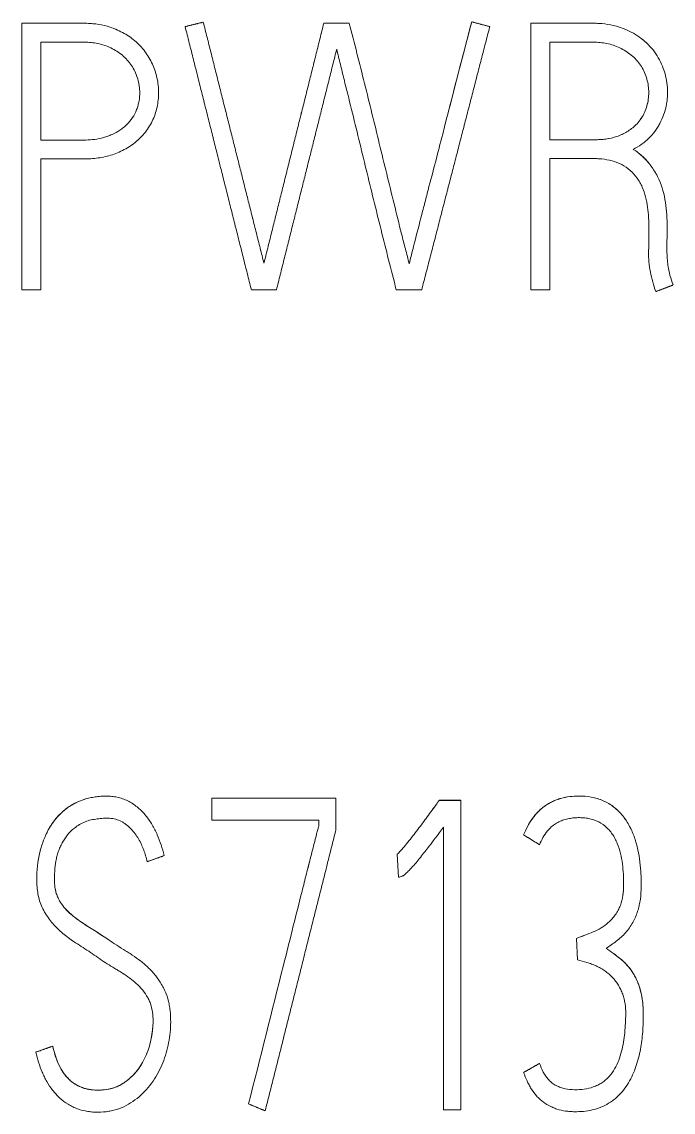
# Model space of a CAD drawing. Header units: millimetres. Extents: x 0 to 420, y 0 to 297.
# Drawn here: x 200.55 to 203.483, y 184.256 to 189.166 of the extents above; entities that cross this region are included whole.
import ezdxf

# ---------------------------------------------------------------- set-up
doc = ezdxf.new("R2010")
doc.units = ezdxf.units.MM
doc.layers.add('1', color=7, linetype='Continuous')

msp = doc.modelspace()

# ---------------------------------------------------------------- linework, layer by layer
at = {"layer": '1', "color": 7, "linetype": 'Continuous', "lineweight": 13}
for p, q in [((200.5501, 187.9595), (200.5501, 189.1598)), ((201.2856, 189.1445), (201.2856, 189.1445)), ((201.3673, 189.1646), (201.3673, 189.1646)), ((201.9099, 189.1594), (201.9099, 189.1595)), ((202.0248, 189.1595), (201.9099, 189.1595)), ((201.9099, 189.1594), (202.0248, 189.1594)), ((202.0248, 189.1594), (202.0248, 189.1595)), ((202.5758, 189.1662), (202.5758, 189.1662)), ((202.6572, 189.1445), (202.6572, 189.1445)), ((202.8422, 187.9595), (202.8422, 189.1598)), ((200.9738, 189.1323), (200.9738, 189.1323)), ((203.2656, 189.1329), (203.2656, 189.1329)), ((200.6352, 189.0747), (200.6352, 188.6337)), ((202.9273, 189.0747), (202.9273, 188.6352)), ((201.1661, 188.8467), (201.1661, 188.8467)), ((203.4579, 188.8482), (203.4579, 188.8483)), ((203.315, 188.7016), (203.315, 188.7017)), ((200.6352, 188.5486), (200.6352, 187.9595)), ((202.9273, 188.5502), (202.9273, 187.9595)), ((202.3143, 188.1557), (202.3143, 188.1558)), ((203.4564, 188.2009), (203.4564, 188.2009)), ((203.3717, 188.1308), (203.3717, 188.1308)), ((201.6404, 188.0792), (201.6404, 188.0793)), ((202.2945, 188.0759), (202.2945, 188.0759)), ((203.4598, 188.0686), (203.4598, 188.0686)), ((200.6352, 187.9595), (200.5501, 187.9595)), ((201.6968, 187.9595), (201.5837, 187.9595)), ((202.3509, 187.9595), (202.2363, 187.9595)), ((202.9273, 187.9595), (202.8422, 187.9595)), ((203.4832, 187.9811), (203.4832, 187.9811)), ((201.4054, 185.67), (201.4054, 185.6701)), ((201.9647, 185.6701), (201.4054, 185.6701)), ((201.4054, 185.67), (201.9647, 185.67)), ((201.4054, 185.5708), (201.4054, 185.67)), ((201.9647, 185.67), (201.9647, 185.6701)), ((201.9647, 185.67), (201.9647, 185.5282)), ((202.5271, 185.6605), (202.4293, 185.6605)), ((202.4293, 185.6604), (202.4293, 185.6605)), ((202.4293, 185.6604), (202.5271, 185.6604)), ((202.5271, 185.6604), (202.5271, 185.6605)), ((202.5271, 185.6604), (202.5271, 184.2661)), ((202.4184, 185.6448), (202.4184, 185.6448)), ((201.887, 185.5708), (201.4054, 185.5708)), ((201.887, 185.5438), (201.887, 185.5708)), ((202.4495, 184.2661), (202.4495, 185.5399)), ((202.8096, 185.505), (202.8096, 185.5051)), ((201.1912, 185.4115), (201.1912, 185.4115)), ((202.246, 185.3148), (202.241, 185.418)), ((202.241, 185.418), (202.241, 185.418)), ((200.6177, 185.3031), (200.6177, 185.3031)), ((203.3393, 185.2817), (203.3393, 185.2817)), ((200.7158, 185.2163), (200.7158, 185.2163)), ((203.1911, 185.1096), (203.1911, 185.1096)), ((203.052, 184.9418), (203.0474, 185.0389)), ((201.2205, 184.6658), (201.2205, 184.6658)), ((203.3487, 184.6953), (203.3487, 184.6954)), ((200.6131, 184.5264), (200.6131, 184.5264)), ((200.6894, 184.5535), (200.6894, 184.5535)), ((202.8813, 184.4759), (202.8813, 184.476)), ((202.8099, 184.435), (202.8099, 184.4351)), ((201.5715, 184.2932), (201.5715, 184.2932)), ((202.5271, 184.2661), (202.4495, 184.2661))]:
    msp.add_line(p, q, dxfattribs=at)
at = {"layer": '1', "color": 7, "linetype": 'Continuous', "lineweight": 25}
for p, q in [((203.0582, 185.6796), (203.0582, 185.6797)), ((200.6402, 185.4581), (200.6402, 185.4581))]:
    msp.add_line(p, q, dxfattribs=at)
at = {"layer": '1', "color": 7, "linetype": 'Continuous', "lineweight": 13}
for points, knots in [([(200.5501, 189.1598), (200.6213, 189.1598), (200.7102, 189.1598), (200.799, 189.1598), (200.8257, 189.1598), (200.8346, 189.1598), (200.8523, 189.1592), (200.8612, 189.1586), (200.8876, 189.1561), (200.9051, 189.1533), (200.9312, 189.1471), (200.9399, 189.1447), (200.9571, 189.139), (200.9655, 189.1359), (200.9738, 189.1323)], [0, 0, 0, 0, 0.5, 0.625, 0.625, 0.6875, 0.6875, 0.75, 0.75, 0.875, 0.875, 0.9375, 0.9375, 1, 1, 1, 1]), ([(202.2945, 188.0759), (202.2919, 188.0872), (202.289, 188.0985), (202.2833, 188.121), (202.2804, 188.1323), (202.2716, 188.1661), (202.2657, 188.1886), (202.2486, 188.2562), (202.2377, 188.3015), (202.2154, 188.3918), (202.2042, 188.437), (202.182, 188.5274), (202.171, 188.5726), (202.149, 188.663), (202.1381, 188.7082), (202.1159, 188.7986), (202.1047, 188.8437), (202.0708, 188.9791), (202.0479, 189.0693), (202.0248, 189.1595)], [0, 0, 0, 0, 0.03125, 0.03125, 0.0625, 0.0625, 0.125, 0.125, 0.25, 0.25, 0.375, 0.375, 0.5, 0.5, 0.625, 0.625, 0.75, 0.75, 1, 1, 1, 1]), ([(202.0248, 189.1594), (202.0479, 189.0693), (202.0708, 188.9791), (202.1047, 188.8437), (202.1159, 188.7986), (202.1381, 188.7082), (202.149, 188.663), (202.171, 188.5725), (202.182, 188.5273), (202.2042, 188.437), (202.2154, 188.3918), (202.2377, 188.3015), (202.2486, 188.2562), (202.2657, 188.1886), (202.2716, 188.1661), (202.2804, 188.1323), (202.2833, 188.121), (202.289, 188.0985), (202.2919, 188.0872), (202.2945, 188.0759)], [0, 0, 0, 0, 0.25, 0.25, 0.375, 0.375, 0.5, 0.5, 0.625, 0.625, 0.75, 0.75, 0.875, 0.875, 0.9375, 0.9375, 0.96875, 0.96875, 1, 1, 1, 1]), ([(202.3143, 188.1557), (202.3252, 188.1979), (202.3363, 188.2399), (202.3524, 188.3031), (202.3578, 188.3242), (202.3686, 188.3663), (202.3741, 188.3873), (202.3905, 188.4505), (202.4016, 188.4925), (202.4236, 188.5767), (202.4345, 188.6188), (202.4886, 188.8294), (202.5321, 188.9978), (202.5758, 189.1662)], [0, 0, 0, 0, 0.125, 0.125, 0.1875, 0.1875, 0.25, 0.25, 0.375, 0.375, 0.5, 0.5, 1, 1, 1, 1]), ([(203.2656, 189.1329), (203.2488, 189.14), (203.2318, 189.1454), (203.1973, 189.1535), (203.1799, 189.1562), (203.1535, 189.1586), (203.1447, 189.1592), (203.127, 189.1598), (203.1181, 189.1598), (203.0914, 189.1598), (203.0024, 189.1598), (202.9134, 189.1598), (202.8422, 189.1598)], [0, 0, 0, 0, 0.125, 0.125, 0.25, 0.25, 0.3125, 0.3125, 0.375, 0.375, 0.5, 1, 1, 1, 1]), ([(202.8422, 189.1598), (202.9134, 189.1598), (203.0023, 189.1598), (203.0913, 189.1598), (203.118, 189.1598), (203.1269, 189.1598), (203.1446, 189.1592), (203.1534, 189.1586), (203.1798, 189.1562), (203.1972, 189.1535), (203.2317, 189.1454), (203.2488, 189.14), (203.2656, 189.1329)], [0, 0, 0, 0, 0.5, 0.625, 0.625, 0.6875, 0.6875, 0.75, 0.75, 0.875, 0.875, 1, 1, 1, 1]), ([(200.9738, 189.1323), (200.9943, 189.1235), (201.0138, 189.1132), (201.0413, 189.0949), (201.0502, 189.0883), (201.0672, 189.074), (201.0753, 189.0662), (201.098, 189.0421), (201.1113, 189.0246), (201.1283, 188.9961), (201.1335, 188.9862), (201.1427, 188.966), (201.1466, 188.9556), (201.1535, 188.9347), (201.1565, 188.9241), (201.1612, 188.9024), (201.1631, 188.8914), (201.1667, 188.8583), (201.1668, 188.8363), (201.1632, 188.8034), (201.1614, 188.7924), (201.1565, 188.7706), (201.1535, 188.76), (201.1463, 188.7392), (201.1422, 188.729), (201.1326, 188.7091), (201.1271, 188.6994), (201.1089, 188.6713), (201.0946, 188.6544), (201.0706, 188.6315), (201.0621, 188.6242), (201.0445, 188.6106), (201.0262, 188.5981), (201.0067, 188.5877), (200.9867, 188.5782), (200.9763, 188.574), (200.9448, 188.563), (200.9234, 188.5578), (200.8799, 188.5508), (200.8577, 188.5491), (200.8299, 188.5486), (200.8243, 188.5486), (200.8132, 188.5486), (200.7965, 188.5486), (200.7353, 188.5486), (200.6797, 188.5486), (200.6352, 188.5486)], [0, 0, 0, 0, 0.0625, 0.0625, 0.09375, 0.09375, 0.125, 0.125, 0.1875, 0.1875, 0.21875, 0.21875, 0.25, 0.25, 0.28125, 0.28125, 0.3125, 0.3125, 0.375, 0.375, 0.40625, 0.40625, 0.4375, 0.4375, 0.46875, 0.46875, 0.5, 0.5, 0.5625, 0.5625, 0.59375, 0.59375, 0.625, 0.65625, 0.65625, 0.6875, 0.6875, 0.75, 0.75, 0.8125, 0.8125, 0.828125, 0.828125, 0.84375, 0.875, 1, 1, 1, 1]), ([(203.3612, 189.0731), (203.3544, 189.0794), (203.3472, 189.0854), (203.3169, 189.1084), (203.2921, 189.1221), (203.2656, 189.1329)], [0, 0, 0, 0, 0.247767, 0.247767, 1, 1, 1, 1]), ([(203.2656, 189.1329), (203.292, 189.1221), (203.3168, 189.1084), (203.3507, 189.0827), (203.3616, 189.0732), (203.3814, 189.0529), (203.3905, 189.0422), (203.4072, 189.0195), (203.4147, 189.0075), (203.4282, 188.9822), (203.4339, 188.9692), (203.4435, 188.9426), (203.4475, 188.929), (203.4521, 188.9082), (203.4535, 188.9011), (203.4556, 188.887), (203.4564, 188.88), (203.4581, 188.8588), (203.4583, 188.8448), (203.457, 188.8236), (203.4563, 188.8166), (203.4545, 188.8025), (203.4532, 188.7954), (203.446, 188.7605), (203.4362, 188.734), (203.4199, 188.7023), (203.4164, 188.696), (203.4089, 188.684), (203.397, 188.6665), (203.3829, 188.6506), (203.3675, 188.6359), (203.3621, 188.6312), (203.3511, 188.6222), (203.3341, 188.6094), (203.3158, 188.5985), (203.3031, 188.5919)], [0, 0, 0, 0, 0.125, 0.125, 0.1875, 0.1875, 0.25, 0.25, 0.3125, 0.3125, 0.375, 0.375, 0.4375, 0.4375, 0.46875, 0.46875, 0.5, 0.5, 0.5625, 0.5625, 0.59375, 0.59375, 0.625, 0.625, 0.75, 0.75, 0.78125, 0.78125, 0.8125, 0.875, 0.875, 0.90625, 0.90625, 0.9375, 1, 1, 1, 1]), ([(201.0653, 188.929), (201.0579, 188.9484), (201.0477, 188.966), (201.0286, 188.9902), (201.0216, 188.9979), (201.0069, 189.0121), (200.999, 189.0186), (200.9825, 189.0307), (200.9737, 189.0363), (200.9557, 189.0462), (200.9465, 189.0507), (200.9277, 189.0586), (200.918, 189.0619), (200.8981, 189.0674), (200.888, 189.0695), (200.8678, 189.0725), (200.8577, 189.0736), (200.8426, 189.0744), (200.8375, 189.0746), (200.8274, 189.0747), (200.8224, 189.0747), (200.7971, 189.0747), (200.7364, 189.0747), (200.6757, 189.0747), (200.6352, 189.0747)], [0, 0, 0, 0, 0.125, 0.125, 0.1875, 0.1875, 0.25, 0.25, 0.3125, 0.3125, 0.375, 0.375, 0.4375, 0.4375, 0.5, 0.5, 0.5625, 0.5625, 0.59375, 0.59375, 0.625, 0.625, 0.75, 1, 1, 1, 1]), ([(202.2363, 187.9595), (202.2132, 188.0496), (202.1903, 188.1397), (202.1564, 188.2751), (202.1452, 188.3202), (202.123, 188.4105), (202.0902, 188.5462), (202.057, 188.6817), (202.0236, 188.8172), (202.0123, 188.8623), (201.9956, 188.93), (201.99, 188.9526), (201.9817, 188.9865), (201.9789, 188.9978), (201.9734, 189.0204), (201.9707, 189.0317), (201.9681, 189.043)], [0, 0, 0, 0, 0.25, 0.25, 0.375, 0.375, 0.5, 0.75, 0.75, 0.875, 0.875, 0.9375, 0.9375, 0.96875, 0.96875, 1, 1, 1, 1]), ([(203.3574, 188.9305), (203.35, 188.9499), (203.3399, 188.9676), (203.3205, 188.9916), (203.3134, 188.9992), (203.2985, 189.0132), (203.2905, 189.0196), (203.2738, 189.0315), (203.265, 189.0369), (203.2469, 189.0467), (203.2377, 189.0511), (203.2188, 189.059), (203.209, 189.0623), (203.1891, 189.0676), (203.1791, 189.0697), (203.159, 189.0727), (203.149, 189.0736), (203.1339, 189.0744), (203.1238, 189.0748), (203.1137, 189.0747), (203.0885, 189.0747), (203.0281, 189.0747), (202.9676, 189.0747), (202.9273, 189.0747)], [0, 0, 0, 0, 0.125, 0.125, 0.1875, 0.1875, 0.25, 0.25, 0.3125, 0.3125, 0.375, 0.375, 0.4375, 0.4375, 0.5, 0.5, 0.5625, 0.5625, 0.59375, 0.625, 0.625, 0.75, 1, 1, 1, 1]), ([(200.6352, 188.6337), (200.6893, 188.6337), (200.7503, 188.6337), (200.8112, 188.6337), (200.8247, 188.6337), (200.8315, 188.6336), (200.8518, 188.6341), (200.8653, 188.6351), (200.892, 188.6385), (200.9053, 188.641), (200.9248, 188.6464), (200.9313, 188.6485), (200.944, 188.6532), (200.9502, 188.6558), (200.9686, 188.6641), (200.9804, 188.6705), (200.9973, 188.6817), (201.0028, 188.6857), (201.0133, 188.6943), (201.0183, 188.6988), (201.0326, 188.7131), (201.0412, 188.7235), (201.0563, 188.7462), (201.0623, 188.7583), (201.0695, 188.7771), (201.0716, 188.7835), (201.0752, 188.7966), (201.0767, 188.8032), (201.0803, 188.8232), (201.0813, 188.8366), (201.081, 188.8568), (201.0806, 188.8636), (201.0791, 188.8771), (201.076, 188.897), (201.0702, 188.9164), (201.0653, 188.929)], [0, 0, 0, 0, 0.25, 0.28125, 0.28125, 0.3125, 0.3125, 0.375, 0.375, 0.4375, 0.4375, 0.46875, 0.46875, 0.5, 0.5, 0.5625, 0.5625, 0.59375, 0.59375, 0.625, 0.625, 0.6875, 0.6875, 0.75, 0.75, 0.78125, 0.78125, 0.8125, 0.8125, 0.875, 0.875, 0.90625, 0.90625, 0.9375, 1, 1, 1, 1]), ([(203.315, 188.7016), (203.3295, 188.7164), (203.3417, 188.7327), (203.3533, 188.7557), (203.3555, 188.7604), (203.3593, 188.77), (203.361, 188.7748), (203.3657, 188.7894), (203.3681, 188.7994), (203.3716, 188.8196), (203.3727, 188.8299), (203.3734, 188.8504), (203.3731, 188.8606), (203.371, 188.8809), (203.3692, 188.8911), (203.3643, 188.9111), (203.3611, 188.9209), (203.3574, 188.9305)], [0, 0, 0, 0, 0.25, 0.25, 0.3125, 0.3125, 0.375, 0.375, 0.5, 0.5, 0.625, 0.625, 0.75, 0.75, 0.875, 0.875, 1, 1, 1, 1]), ([(203.3732, 188.8484), (203.3732, 188.8457), (203.3732, 188.8429), (203.3727, 188.8299), (203.3716, 188.8197), (203.3681, 188.7996), (203.3657, 188.7896), (203.3594, 188.7699), (203.3556, 188.7603), (203.3465, 188.7422), (203.3411, 188.7335), (203.329, 188.717), (203.3223, 188.709), (203.315, 188.7017)], [0, 0, 0, 0, 0.050851, 0.050851, 0.240681, 0.240681, 0.43051, 0.43051, 0.62034, 0.62034, 0.81017, 0.81017, 1, 1, 1, 1]), ([(203.315, 188.7017), (203.3029, 188.6897), (203.2895, 188.6796), (203.2679, 188.6667), (203.2604, 188.6628), (203.245, 188.6557), (203.2372, 188.6524), (203.2133, 188.6443), (203.1969, 188.6406), (203.1717, 188.6372), (203.1633, 188.6364), (203.1465, 188.6354), (203.1381, 188.6352), (203.0622, 188.6352), (202.9947, 188.6352), (202.9273, 188.6352)], [0, 0, 0, 0, 0.125, 0.125, 0.1875, 0.1875, 0.25, 0.25, 0.375, 0.375, 0.4375, 0.4375, 0.5, 0.5, 1, 1, 1, 1]), ([(202.9273, 188.6352), (202.9949, 188.6352), (203.0624, 188.6352), (203.1385, 188.6352), (203.1469, 188.6354), (203.1638, 188.6364), (203.1722, 188.6372), (203.1971, 188.6407), (203.2134, 188.6443), (203.2373, 188.6525), (203.2452, 188.6557), (203.2605, 188.6628), (203.2679, 188.6667), (203.2895, 188.6796), (203.3028, 188.6897), (203.315, 188.7016)], [0, 0, 0, 0, 0.5, 0.5, 0.5625, 0.5625, 0.625, 0.625, 0.75, 0.75, 0.8125, 0.8125, 0.875, 0.875, 1, 1, 1, 1]), ([(203.3732, 188.146), (203.3732, 188.177), (203.3732, 188.2079), (203.3732, 188.2467), (203.3732, 188.2544), (203.373, 188.2699), (203.3727, 188.2776), (203.3715, 188.3008), (203.3702, 188.3162), (203.3659, 188.347), (203.363, 188.3624), (203.3552, 188.3926), (203.3503, 188.4074), (203.3409, 188.4289), (203.3375, 188.436), (203.3298, 188.4496), (203.3257, 188.4562), (203.3122, 188.475), (203.3018, 188.4865), (203.2781, 188.5071), (203.2652, 188.5159), (203.2377, 188.5303), (203.2228, 188.536), (203.1929, 188.5443), (203.1776, 188.547), (203.1544, 188.5493), (203.1465, 188.5498), (203.1309, 188.5502), (203.123, 188.5502), (203.0526, 188.5502), (202.9899, 188.5502), (202.9273, 188.5502)], [0, 0, 0, 0, 0.125, 0.125, 0.15625, 0.15625, 0.1875, 0.1875, 0.25, 0.25, 0.3125, 0.3125, 0.375, 0.375, 0.40625, 0.40625, 0.4375, 0.4375, 0.5, 0.5, 0.5625, 0.5625, 0.625, 0.625, 0.6875, 0.6875, 0.71875, 0.71875, 0.75, 0.75, 1, 1, 1, 1]), ([(203.4564, 188.2009), (203.4564, 188.2101), (203.4564, 188.2193), (203.4564, 188.2376), (203.4564, 188.2468), (203.4558, 188.2744), (203.4549, 188.2927), (203.4517, 188.3293), (203.4494, 188.3477), (203.4429, 188.3838), (203.4388, 188.4016), (203.4279, 188.4362), (203.4213, 188.4531), (203.4041, 188.4856), (203.3944, 188.5016), (203.3728, 188.5314), (203.3608, 188.5454), (203.3407, 188.5646), (203.3336, 188.5707), (203.3188, 188.582), (203.3111, 188.5872), (203.3031, 188.5919)], [0, 0, 0, 0, 0.0625, 0.0625, 0.125, 0.125, 0.25, 0.25, 0.375, 0.375, 0.5, 0.5, 0.625, 0.625, 0.75, 0.75, 0.875, 0.875, 0.9375, 0.9375, 1, 1, 1, 1]), ([(203.3031, 188.5919), (203.3191, 188.5824), (203.3336, 188.5712), (203.3535, 188.5524), (203.3598, 188.5458), (203.3719, 188.5319), (203.3776, 188.5246), (203.394, 188.5022), (203.4036, 188.4866), (203.4165, 188.4622), (203.4204, 188.4539), (203.4274, 188.4367), (203.4305, 188.428), (203.4388, 188.4016), (203.4429, 188.3838), (203.4493, 188.3478), (203.4516, 188.3296), (203.4549, 188.293), (203.4558, 188.2745), (203.4564, 188.2469), (203.4564, 188.2377), (203.4564, 188.2193), (203.4564, 188.2101), (203.4564, 188.2009)], [0, 0, 0, 0, 0.125, 0.125, 0.1875, 0.1875, 0.25, 0.25, 0.375, 0.375, 0.4375, 0.4375, 0.5, 0.5, 0.625, 0.625, 0.75, 0.75, 0.875, 0.875, 0.9375, 0.9375, 1, 1, 1, 1]), ([(202.2945, 188.0759), (202.2976, 188.0892), (202.301, 188.1025), (202.3076, 188.1291), (202.311, 188.1424), (202.3143, 188.1557)], [0, 0, 0, 0, 0.5, 0.5, 1, 1, 1, 1]), ([(203.4564, 188.2009), (203.4558, 188.1954), (203.4554, 188.1898), (203.4549, 188.1788), (203.4549, 188.1733), (203.4549, 188.1623), (203.4549, 188.1567), (203.4549, 188.1457), (203.4549, 188.1402), (203.4554, 188.1126), (203.4573, 188.0905), (203.4598, 188.0686)], [0, 0, 0, 0, 0.125, 0.125, 0.25, 0.25, 0.375, 0.375, 0.5, 0.5, 1, 1, 1, 1]), ([(203.4549, 188.1531), (203.4549, 188.158), (203.4549, 188.1629), (203.4549, 188.1697), (203.4549, 188.1715), (203.4549, 188.1734)], [0, 0, 0, 0, 0.722103, 0.722103, 1, 1, 1, 1]), ([(203.4049, 187.9512), (203.3947, 187.9801), (203.3864, 188.0096), (203.3779, 188.0547), (203.3757, 188.0698), (203.3726, 188.1002), (203.3717, 188.1154), (203.3717, 188.1308)], [0, 0, 0, 0, 0.5, 0.5, 0.75, 0.75, 1, 1, 1, 1]), ([(203.4598, 188.0686), (203.4616, 188.0535), (203.4648, 188.0387), (203.4728, 188.0095), (203.4777, 187.9952), (203.4832, 187.9811)], [0, 0, 0, 0, 0.5, 0.5, 1, 1, 1, 1]), ([(201.1912, 185.4115), (201.1833, 185.4439), (201.1733, 185.4755), (201.1533, 185.5209), (201.1458, 185.5357), (201.1288, 185.5645), (201.1193, 185.5783), (201.1036, 185.5976), (201.0981, 185.6038), (201.0865, 185.6158), (201.0804, 185.6216), (201.0613, 185.6379), (201.0476, 185.6474), (201.0256, 185.6591), (201.0179, 185.6626), (201.0022, 185.6686), (200.9864, 185.6736), (200.9701, 185.6767), (200.9535, 185.6788), (200.9451, 185.6794), (200.9284, 185.6798), (200.9201, 185.6796), (200.9035, 185.6787), (200.8952, 185.6779), (200.8705, 185.6748), (200.8542, 185.6715), (200.822, 185.662), (200.8065, 185.6558), (200.7769, 185.6411), (200.7628, 185.6324), (200.7428, 185.6172), (200.7363, 185.6118), (200.724, 185.6005), (200.7182, 185.5946), (200.7015, 185.5761), (200.6914, 185.5628), (200.6732, 185.5346), (200.6653, 185.5199), (200.6513, 185.4897), (200.6453, 185.4741), (200.6402, 185.4581)], [0, 0, 0, 0, 0.125, 0.125, 0.1875, 0.1875, 0.25, 0.25, 0.28125, 0.28125, 0.3125, 0.3125, 0.375, 0.375, 0.40625, 0.40625, 0.4375, 0.46875, 0.46875, 0.5, 0.5, 0.53125, 0.53125, 0.5625, 0.5625, 0.625, 0.625, 0.6875, 0.6875, 0.75, 0.75, 0.78125, 0.78125, 0.8125, 0.8125, 0.875, 0.875, 0.9375, 0.9375, 1, 1, 1, 1]), ([(200.6402, 185.4581), (200.6505, 185.49), (200.664, 185.5201), (200.6864, 185.5551), (200.6912, 185.5619), (200.7013, 185.5753), (200.7066, 185.5817), (200.7233, 185.6003), (200.7355, 185.6116), (200.7554, 185.6267), (200.7623, 185.6315), (200.7765, 185.6404), (200.7838, 185.6445), (200.8061, 185.6557), (200.8216, 185.6618), (200.8456, 185.6689), (200.8538, 185.671), (200.8702, 185.6744), (200.8866, 185.6772), (200.9032, 185.6786), (200.9199, 185.6796), (200.9282, 185.6798), (200.945, 185.6794), (200.9534, 185.6788), (200.9699, 185.6767), (200.9863, 185.6736), (201.0022, 185.6686), (201.0178, 185.6626), (201.0255, 185.6591), (201.0476, 185.6474), (201.0613, 185.6379), (201.0868, 185.6161), (201.0983, 185.604), (201.1193, 185.5783), (201.1287, 185.5647), (201.1458, 185.5358), (201.1533, 185.521), (201.1732, 185.4755), (201.1833, 185.4439), (201.1912, 185.4115)], [0, 0, 0, 0, 0.125, 0.125, 0.15625, 0.15625, 0.1875, 0.1875, 0.25, 0.25, 0.28125, 0.28125, 0.3125, 0.3125, 0.375, 0.375, 0.40625, 0.40625, 0.4375, 0.46875, 0.46875, 0.5, 0.5, 0.53125, 0.53125, 0.5625, 0.59375, 0.59375, 0.625, 0.625, 0.6875, 0.6875, 0.75, 0.75, 0.8125, 0.8125, 0.875, 0.875, 1, 1, 1, 1]), ([(203.0582, 185.6797), (203.031, 185.6797), (203.0041, 185.6767), (202.9714, 185.6676), (202.9649, 185.6655), (202.9521, 185.6607), (202.9334, 185.6528), (202.9159, 185.6426), (202.8993, 185.6307), (202.8939, 185.6264), (202.8836, 185.6175), (202.8689, 185.6036), (202.8559, 185.5879), (202.8401, 185.5657), (202.8331, 185.554), (202.8203, 185.5301), (202.8147, 185.5177), (202.8096, 185.5051)], [0, 0, 0, 0, 0.25, 0.25, 0.3125, 0.3125, 0.375, 0.5, 0.5, 0.5625, 0.5625, 0.625, 0.75, 0.75, 0.875, 0.875, 1, 1, 1, 1]), ([(202.8096, 185.505), (202.8197, 185.5303), (202.8321, 185.5542), (202.8515, 185.5817), (202.8556, 185.5871), (202.8643, 185.5976), (202.8688, 185.6027), (202.8831, 185.6174), (202.8984, 185.6307), (202.9154, 185.6419), (202.9271, 185.6488), (202.9332, 185.652), (202.9516, 185.6608), (202.9643, 185.6655), (202.9904, 185.6729), (203.0039, 185.6755), (203.0309, 185.6789), (203.0446, 185.6796), (203.0582, 185.6796)], [0, 0, 0, 0, 0.25, 0.25, 0.3125, 0.3125, 0.375, 0.375, 0.5, 0.5625, 0.5625, 0.625, 0.625, 0.75, 0.75, 0.875, 0.875, 1, 1, 1, 1]), ([(203.3393, 185.2813), (203.3393, 185.2872), (203.3393, 185.2931), (203.339, 185.3083), (203.3387, 185.3176), (203.3373, 185.3454), (203.3358, 185.364), (203.3313, 185.4009), (203.3284, 185.4193), (203.3204, 185.456), (203.3154, 185.4742), (203.3031, 185.5096), (203.2958, 185.5268), (203.2826, 185.5518), (203.2778, 185.56), (203.2675, 185.5756), (203.2621, 185.5832), (203.2504, 185.5977), (203.2442, 185.6046), (203.231, 185.6178), (203.2239, 185.624), (203.2015, 185.6415), (203.1854, 185.651), (203.1598, 185.6622), (203.1509, 185.6654), (203.1328, 185.6708), (203.1236, 185.673), (203.0959, 185.6782), (203.0772, 185.6797), (203.0582, 185.6797)], [0, 0, 0, 0, 0.032143, 0.032143, 0.083083, 0.083083, 0.184963, 0.184963, 0.286842, 0.286842, 0.388722, 0.388722, 0.490602, 0.490602, 0.541541, 0.541541, 0.592481, 0.592481, 0.643421, 0.643421, 0.694361, 0.694361, 0.796241, 0.796241, 0.84718, 0.84718, 0.89812, 0.89812, 1, 1, 1, 1]), ([(203.0582, 185.6796), (203.0771, 185.6796), (203.0958, 185.6782), (203.1233, 185.6731), (203.1324, 185.6709), (203.1505, 185.6655), (203.1594, 185.6623), (203.1852, 185.6511), (203.2013, 185.6416), (203.2312, 185.6183), (203.2445, 185.6051), (203.2621, 185.5831), (203.2677, 185.5755), (203.2779, 185.5597), (203.2827, 185.5516), (203.2958, 185.5269), (203.3031, 185.5097), (203.3123, 185.4832), (203.3151, 185.4742), (203.3201, 185.4561), (203.3223, 185.447), (203.3283, 185.4197), (203.3313, 185.4013), (203.3358, 185.3645), (203.3373, 185.3459), (203.3387, 185.318), (203.339, 185.3087), (203.3393, 185.29), (203.3394, 185.2807), (203.3389, 185.2526), (203.3379, 185.234), (203.3342, 185.2063), (203.3327, 185.1972), (203.3297, 185.1835), (203.3285, 185.1789), (203.326, 185.1699), (203.3246, 185.1654), (203.3172, 185.1431), (203.31, 185.126), (203.2964, 185.1017), (203.2914, 185.0938), (203.2804, 185.0787), (203.2745, 185.0712), (203.2621, 185.057), (203.2556, 185.0503), (203.2418, 185.0377), (203.2345, 185.0319), (203.2122, 185.0148), (203.1968, 185.004), (203.1809, 184.9941)], [0, 0, 0, 0, 0.0625, 0.0625, 0.09375, 0.09375, 0.125, 0.125, 0.1875, 0.1875, 0.25, 0.25, 0.28125, 0.28125, 0.3125, 0.3125, 0.375, 0.375, 0.40625, 0.40625, 0.4375, 0.4375, 0.5, 0.5, 0.5625, 0.5625, 0.59375, 0.59375, 0.625, 0.625, 0.6875, 0.6875, 0.71875, 0.71875, 0.734375, 0.734375, 0.75, 0.75, 0.8125, 0.8125, 0.84375, 0.84375, 0.875, 0.875, 0.90625, 0.90625, 0.9375, 0.9375, 1, 1, 1, 1]), ([(202.4184, 185.6448), (202.4044, 185.6253), (202.3902, 185.606), (202.3617, 185.5672), (202.3475, 185.5479), (202.3257, 185.5192), (202.3184, 185.5097), (202.3037, 185.4907), (202.2964, 185.4812), (202.2812, 185.4625), (202.2735, 185.4533), (202.2616, 185.4399), (202.2575, 185.4355), (202.2493, 185.4267), (202.2452, 185.4223), (202.241, 185.418)], [0, 0, 0, 0, 0.25, 0.25, 0.5, 0.5, 0.625, 0.625, 0.75, 0.75, 0.875, 0.875, 0.9375, 0.9375, 1, 1, 1, 1]), ([(202.241, 185.418), (202.2452, 185.4223), (202.2493, 185.4267), (202.2575, 185.4355), (202.2616, 185.4399), (202.2735, 185.4533), (202.2812, 185.4625), (202.2964, 185.4812), (202.3037, 185.4906), (202.3184, 185.5097), (202.3257, 185.5192), (202.3475, 185.5479), (202.3617, 185.5672), (202.3902, 185.6059), (202.4044, 185.6253), (202.4184, 185.6448)], [0, 0, 0, 0, 0.0625, 0.0625, 0.125, 0.125, 0.25, 0.25, 0.375, 0.375, 0.5, 0.5, 0.75, 0.75, 1, 1, 1, 1]), ([(201.115, 185.3841), (201.1107, 185.4022), (201.1052, 185.4196), (201.0957, 185.4453), (201.0923, 185.4538), (201.0847, 185.4704), (201.0805, 185.4785), (201.0712, 185.4944), (201.0661, 185.5021), (201.0551, 185.5172), (201.0491, 185.5243), (201.0362, 185.5376), (201.0293, 185.5438), (201.0182, 185.5524), (201.0107, 185.5578), (201.0029, 185.5627), (200.9907, 185.5692), (200.9821, 185.5727), (200.9639, 185.5777), (200.9548, 185.5792), (200.9362, 185.5806), (200.9268, 185.5805), (200.9081, 185.5793), (200.8989, 185.5783), (200.885, 185.5762), (200.8805, 185.5755), (200.8713, 185.5739), (200.8667, 185.573), (200.853, 185.5701), (200.844, 185.5673), (200.8179, 185.5569), (200.802, 185.5473), (200.7872, 185.5356)], [0, 0, 0, 0, 0.125, 0.125, 0.1875, 0.1875, 0.25, 0.25, 0.3125, 0.3125, 0.375, 0.375, 0.4375, 0.4375, 0.46875, 0.5, 0.5, 0.5625, 0.5625, 0.625, 0.625, 0.6875, 0.6875, 0.75, 0.75, 0.78125, 0.78125, 0.8125, 0.8125, 0.875, 0.875, 1, 1, 1, 1]), ([(203.1911, 185.1096), (203.2032, 185.1203), (203.2137, 185.1321), (203.2272, 185.1516), (203.2313, 185.1584), (203.2389, 185.1724), (203.2424, 185.1797), (203.251, 185.2019), (203.2546, 185.2173), (203.2581, 185.2409), (203.2589, 185.2489), (203.2599, 185.2647), (203.2602, 185.2725), (203.2603, 185.2962), (203.2599, 185.3119), (203.258, 185.3432), (203.2566, 185.3589), (203.2524, 185.3901), (203.2495, 185.4057), (203.242, 185.4366), (203.2372, 185.4518), (203.2282, 185.4738), (203.2249, 185.481), (203.2175, 185.4951), (203.2094, 185.5087), (203.1998, 185.5211), (203.1893, 185.5329), (203.1835, 185.5385), (203.1652, 185.5539), (203.1517, 185.562), (203.1297, 185.5712), (203.1221, 185.5737), (203.1067, 185.5778), (203.0912, 185.5808), (203.0754, 185.5821), (203.0595, 185.5827), (203.0515, 185.5826), (203.0357, 185.5815), (203.0278, 185.5806), (203.0122, 185.5781), (203.0045, 185.5766), (202.9892, 185.5722), (202.9816, 185.5695), (202.9671, 185.563), (202.9601, 185.5593), (202.9467, 185.5507), (202.9404, 185.5458), (202.9285, 185.5351), (202.9229, 185.5293), (202.9177, 185.5232)], [0, 0, 0, 0, 0.0625, 0.0625, 0.09375, 0.09375, 0.125, 0.125, 0.1875, 0.1875, 0.21875, 0.21875, 0.25, 0.25, 0.3125, 0.3125, 0.375, 0.375, 0.4375, 0.4375, 0.5, 0.5, 0.53125, 0.53125, 0.5625, 0.59375, 0.59375, 0.625, 0.625, 0.6875, 0.6875, 0.71875, 0.71875, 0.75, 0.78125, 0.78125, 0.8125, 0.8125, 0.84375, 0.84375, 0.875, 0.875, 0.90625, 0.90625, 0.9375, 0.9375, 0.96875, 0.96875, 1, 1, 1, 1]), ([(200.7872, 185.5356), (200.7756, 185.5267), (200.7655, 185.5164), (200.7519, 185.4995), (200.7477, 185.4936), (200.7397, 185.4814), (200.7359, 185.4752), (200.7289, 185.4624), (200.7256, 185.456), (200.7195, 185.4428), (200.7169, 185.4361), (200.7121, 185.4223), (200.7101, 185.4153), (200.7065, 185.4011), (200.705, 185.394), (200.7012, 185.3727), (200.6995, 185.3584), (200.698, 185.3368), (200.6976, 185.3296), (200.6971, 185.3151), (200.697, 185.3079), (200.6971, 185.2934), (200.6975, 185.2861), (200.6989, 185.2716), (200.701, 185.2573), (200.7048, 185.2433), (200.7095, 185.2296), (200.7124, 185.2228), (200.7158, 185.2163)], [0, 0, 0, 0, 0.125, 0.125, 0.1875, 0.1875, 0.25, 0.25, 0.3125, 0.3125, 0.375, 0.375, 0.4375, 0.4375, 0.5, 0.5, 0.625, 0.625, 0.6875, 0.6875, 0.75, 0.75, 0.8125, 0.8125, 0.875, 0.9375, 0.9375, 1, 1, 1, 1]), ([(201.5715, 184.2932), (201.624, 184.5016), (201.6757, 184.7103), (201.7416, 184.9708), (201.7547, 185.0229), (201.7808, 185.1272), (201.794, 185.1793), (201.8137, 185.2575), (201.8202, 185.2835), (201.8334, 185.3356), (201.84, 185.3617), (201.8532, 185.4138), (201.8597, 185.4398), (201.8697, 185.4789), (201.873, 185.4919), (201.8781, 185.5114), (201.8798, 185.5179), (201.8824, 185.5277), (201.8833, 185.5309), (201.8846, 185.5358), (201.8851, 185.5374), (201.886, 185.5406), (201.8864, 185.5422), (201.887, 185.5438)], [0, 0, 0, 0, 0.5, 0.5, 0.625, 0.625, 0.75, 0.75, 0.8125, 0.8125, 0.875, 0.875, 0.9375, 0.9375, 0.96875, 0.96875, 0.984375, 0.984375, 0.992187, 0.992187, 0.996094, 0.996094, 1, 1, 1, 1]), ([(201.887, 185.5438), (201.8864, 185.5422), (201.886, 185.5406), (201.8851, 185.5374), (201.8837, 185.5325), (201.8807, 185.5212), (201.8747, 185.4984), (201.8697, 185.4789), (201.8597, 185.4399), (201.8532, 185.4138), (201.8439, 185.3771), (201.8412, 185.3665), (201.8385, 185.3559)], [0, 0, 0, 0, 0.025958, 0.025958, 0.051916, 0.103831, 0.207663, 0.415326, 0.415326, 0.830651, 0.830651, 1, 1, 1, 1]), ([(202.4495, 185.5399), (202.4247, 185.5065), (202.3996, 185.4732), (202.3613, 185.424), (202.3484, 185.4077), (202.3286, 185.3836), (202.3219, 185.3756), (202.3083, 185.3599), (202.3014, 185.3521), (202.2941, 185.3447)], [0, 0, 0, 0, 0.5, 0.5, 0.75, 0.75, 0.875, 0.875, 1, 1, 1, 1]), ([(202.9177, 185.5232), (202.9097, 185.514), (202.9028, 185.5039), (202.8909, 185.4826), (202.8858, 185.4716), (202.8813, 185.4602)], [0, 0, 0, 0, 0.5, 0.5, 1, 1, 1, 1]), ([(200.7924, 185.0193), (200.7745, 185.0308), (200.7488, 185.0493), (200.725, 185.0701), (200.7096, 185.0844), (200.7021, 185.0918), (200.6878, 185.1074), (200.681, 185.1157), (200.6683, 185.1327), (200.6565, 185.1503), (200.6465, 185.1689), (200.6373, 185.188), (200.6335, 185.1981), (200.6241, 185.2285), (200.6206, 185.2493), (200.6181, 185.2809), (200.6177, 185.2916), (200.6177, 185.3128), (200.6189, 185.3656), (200.627, 185.4175), (200.6402, 185.4581)], [0, 0, 0, 0, 0.125, 0.1875, 0.1875, 0.25, 0.25, 0.3125, 0.3125, 0.375, 0.4375, 0.4375, 0.5, 0.5, 0.625, 0.625, 0.6875, 0.6875, 0.75, 1, 1, 1, 1]), ([(200.6402, 185.4581), (200.627, 185.4175), (200.6205, 185.3758), (200.6179, 185.3234), (200.6177, 185.3133), (200.6177, 185.3032)], [0, 0, 0, 0, 0.808775, 0.808775, 1, 1, 1, 1]), ([(202.2623, 185.3187), (202.2597, 185.3176), (202.257, 185.3167), (202.2516, 185.3153), (202.2489, 185.3148), (202.246, 185.3148)], [0, 0, 0, 0, 0.5, 0.5, 1, 1, 1, 1]), ([(202.2941, 185.3447), (202.2893, 185.3398), (202.2843, 185.335), (202.2766, 185.3282), (202.2739, 185.3259), (202.2698, 185.3229), (202.2683, 185.3219), (202.2654, 185.3201), (202.2639, 185.3193), (202.2623, 185.3187)], [0, 0, 0, 0, 0.5, 0.5, 0.75, 0.75, 0.875, 0.875, 1, 1, 1, 1]), ([(200.7158, 185.2163), (200.709, 185.2294), (200.7044, 185.2431), (200.7011, 185.259), (200.7007, 185.2607), (200.7004, 185.2624)], [0, 0, 0, 0, 0.891663, 0.891663, 1, 1, 1, 1]), ([(203.2602, 185.2817), (203.2602, 185.2813), (203.2602, 185.2808), (203.2602, 185.2646), (203.2592, 185.2488), (203.2546, 185.2172), (203.251, 185.2018), (203.2424, 185.1797), (203.2389, 185.1724), (203.2313, 185.1584), (203.2271, 185.1516), (203.2136, 185.1321), (203.2032, 185.1203), (203.1911, 185.1096)], [0, 0, 0, 0, 0.006828, 0.006828, 0.255121, 0.255121, 0.503414, 0.503414, 0.627561, 0.627561, 0.751707, 0.751707, 1, 1, 1, 1]), ([(200.9286, 185.0406), (200.9092, 185.0534), (200.8898, 185.0662), (200.8604, 185.0851), (200.8505, 185.0913), (200.8308, 185.1035), (200.821, 185.1099), (200.802, 185.1233), (200.7927, 185.1303), (200.7791, 185.1412), (200.7746, 185.145), (200.7659, 185.1525), (200.7615, 185.1564), (200.7491, 185.1685), (200.7414, 185.1772), (200.7275, 185.1959), (200.7212, 185.2059), (200.7158, 185.2163)], [0, 0, 0, 0, 0.25, 0.25, 0.375, 0.375, 0.5, 0.5, 0.625, 0.625, 0.6875, 0.6875, 0.75, 0.75, 0.875, 0.875, 1, 1, 1, 1]), ([(200.7158, 185.2163), (200.7265, 185.1954), (200.7404, 185.1771), (200.7611, 185.1568), (200.7654, 185.1529), (200.7742, 185.1453), (200.7787, 185.1416), (200.7923, 185.1306), (200.8016, 185.1236), (200.8206, 185.1102), (200.8304, 185.1038), (200.8502, 185.0915), (200.8601, 185.0852), (200.8896, 185.0663), (200.9091, 185.0535), (200.9286, 185.0406)], [0, 0, 0, 0, 0.25, 0.25, 0.3125, 0.3125, 0.375, 0.375, 0.5, 0.5, 0.625, 0.625, 0.75, 0.75, 1, 1, 1, 1]), ([(203.1911, 185.1096), (203.1809, 185.1008), (203.1701, 185.093), (203.1471, 185.079), (203.1351, 185.073), (203.0977, 185.0578), (203.0726, 185.0483), (203.0474, 185.0389)], [0, 0, 0, 0, 0.25, 0.25, 0.5, 0.5, 1, 1, 1, 1]), ([(203.0474, 185.0389), (203.0727, 185.0483), (203.0979, 185.0579), (203.1479, 185.0782), (203.1707, 185.092), (203.1911, 185.1096)], [0, 0, 0, 0, 0.5, 0.5, 1, 1, 1, 1]), ([(200.9286, 185.0406), (200.9545, 185.0228), (200.9809, 185.0058), (201.0142, 184.9849), (201.0208, 184.9807), (201.0342, 184.9723), (201.0408, 184.9682), (201.0604, 184.9551), (201.0859, 184.9368), (201.1098, 184.9162), (201.1271, 184.8997), (201.1326, 184.8941), (201.1432, 184.8825), (201.1585, 184.8645), (201.1717, 184.845), (201.1836, 184.8246), (201.1873, 184.8176), (201.1943, 184.8034), (201.1976, 184.7962), (201.206, 184.7744), (201.2102, 184.7594), (201.2148, 184.7364), (201.2161, 184.7286), (201.2181, 184.713), (201.2189, 184.7051), (201.2205, 184.6816), (201.2207, 184.6659), (201.2198, 184.6347), (201.2174, 184.6036), (201.2121, 184.5727), (201.2053, 184.5419), (201.2013, 184.5267), (201.1871, 184.482), (201.175, 184.4533), (201.152, 184.4123), (201.1434, 184.3989), (201.1248, 184.3734), (201.1148, 184.3614), (201.0931, 184.3388), (201.0815, 184.3282), (201.0566, 184.3086), (201.0434, 184.2998), (201.0163, 184.284), (201.002, 184.2774), (200.9796, 184.2693), (200.972, 184.267), (200.9567, 184.263), (200.9336, 184.2582), (200.9101, 184.2563), (200.8863, 184.2561), (200.8783, 184.2564), (200.8626, 184.2575), (200.8548, 184.2584), (200.8315, 184.2621), (200.8163, 184.2659), (200.7939, 184.2739), (200.7865, 184.277), (200.7723, 184.2838), (200.7516, 184.2951), (200.7328, 184.3093), (200.7093, 184.3308), (200.6986, 184.3424), (200.6793, 184.3672), (200.6707, 184.3803), (200.6589, 184.401), (200.6552, 184.408), (200.6482, 184.4222), (200.645, 184.4294), (200.6296, 184.4656), (200.6204, 184.4956), (200.6131, 184.5264)], [0, 0, 0, 0, 0.0625, 0.0625, 0.078125, 0.078125, 0.09375, 0.09375, 0.125, 0.15625, 0.15625, 0.171875, 0.171875, 0.1875, 0.21875, 0.21875, 0.234375, 0.234375, 0.25, 0.25, 0.28125, 0.28125, 0.296875, 0.296875, 0.3125, 0.3125, 0.34375, 0.34375, 0.375, 0.40625, 0.40625, 0.4375, 0.4375, 0.5, 0.5, 0.53125, 0.53125, 0.5625, 0.5625, 0.59375, 0.59375, 0.625, 0.625, 0.65625, 0.65625, 0.671875, 0.671875, 0.6875, 0.71875, 0.71875, 0.734375, 0.734375, 0.75, 0.75, 0.78125, 0.78125, 0.796875, 0.796875, 0.8125, 0.84375, 0.84375, 0.875, 0.875, 0.90625, 0.90625, 0.921875, 0.921875, 0.9375, 0.9375, 1, 1, 1, 1]), ([(200.6894, 184.5535), (200.6951, 184.5276), (200.7026, 184.5024), (200.7183, 184.4664), (200.7243, 184.4547), (200.7348, 184.4378), (200.7386, 184.4323), (200.7467, 184.4216), (200.7552, 184.4114), (200.7647, 184.4022), (200.7748, 184.3934), (200.7801, 184.3893), (200.7967, 184.3781), (200.8085, 184.3721), (200.8272, 184.3651), (200.8337, 184.3631), (200.8466, 184.3599), (200.8532, 184.3586), (200.8729, 184.3558), (200.8861, 184.3552), (200.9262, 184.3561), (200.9525, 184.3605), (200.9835, 184.3734), (200.9895, 184.3762), (201.0011, 184.3826), (201.0066, 184.3862), (201.0175, 184.3938), (201.0228, 184.3978), (201.0331, 184.4061), (201.0382, 184.4105), (201.0527, 184.4241), (201.0617, 184.4338), (201.078, 184.4544), (201.0853, 184.4655), (201.1054, 184.5), (201.1158, 184.5243), (201.1271, 184.5621), (201.1301, 184.5751), (201.1353, 184.6011), (201.1374, 184.6141), (201.1403, 184.6403), (201.1411, 184.6534), (201.1411, 184.6798), (201.1403, 184.693), (201.1366, 184.7195), (201.1337, 184.7323), (201.1272, 184.751), (201.1246, 184.7571), (201.1187, 184.769), (201.1153, 184.7749), (201.1048, 184.792), (201.0969, 184.8027), (201.0838, 184.8178), (201.0792, 184.8227), (201.0696, 184.8322), (201.0647, 184.8366), (201.0394, 184.8584), (201.0177, 184.874), (200.989, 184.8914), (200.9832, 184.8948), (200.9716, 184.9016), (200.9544, 184.9119), (200.926, 184.9298), (200.9038, 184.9447), (200.8817, 184.96), (200.8707, 184.9676), (200.8374, 184.9902), (200.815, 185.005), (200.7924, 185.0193)], [0, 0, 0, 0, 0.0625, 0.0625, 0.09375, 0.09375, 0.109375, 0.109375, 0.125, 0.140625, 0.140625, 0.15625, 0.15625, 0.1875, 0.1875, 0.203125, 0.203125, 0.21875, 0.21875, 0.25, 0.25, 0.3125, 0.3125, 0.328125, 0.328125, 0.34375, 0.34375, 0.359375, 0.359375, 0.375, 0.375, 0.40625, 0.40625, 0.4375, 0.4375, 0.5, 0.5, 0.53125, 0.53125, 0.5625, 0.5625, 0.59375, 0.59375, 0.625, 0.625, 0.65625, 0.65625, 0.671875, 0.671875, 0.6875, 0.6875, 0.71875, 0.71875, 0.734375, 0.734375, 0.75, 0.75, 0.8125, 0.8125, 0.828125, 0.828125, 0.84375, 0.875, 0.90625, 0.90625, 0.9375, 0.9375, 1, 1, 1, 1]), ([(203.1809, 184.9941), (203.2033, 184.9796), (203.2248, 184.9639), (203.2504, 184.9427), (203.2555, 184.9383), (203.2652, 184.9293), (203.2699, 184.9245), (203.2836, 184.9096), (203.2918, 184.899), (203.3063, 184.8769), (203.3127, 184.8652), (203.3238, 184.841), (203.3286, 184.8283), (203.3403, 184.7901), (203.3448, 184.764), (203.3481, 184.7241), (203.3486, 184.7107), (203.3487, 184.6841), (203.3485, 184.6708), (203.3471, 184.6311), (203.3451, 184.6047), (203.3385, 184.5523), (203.3338, 184.5262), (203.3238, 184.4874), (203.3199, 184.4745), (203.3112, 184.4492), (203.3014, 184.4243), (203.289, 184.4006), (203.2752, 184.3775), (203.2676, 184.3665), (203.2511, 184.3456), (203.2422, 184.3358), (203.2276, 184.3222), (203.2226, 184.3178), (203.2121, 184.3094), (203.2066, 184.3054), (203.1787, 184.2868), (203.1544, 184.276), (203.1023, 184.2618), (203.0758, 184.2587), (203.0424, 184.2583), (203.0357, 184.2584), (203.0223, 184.2589), (203.0155, 184.2594), (202.9955, 184.2615), (202.9824, 184.2638), (202.9631, 184.2691), (202.9567, 184.2712), (202.9442, 184.2761), (202.938, 184.2788), (202.9199, 184.2877), (202.9084, 184.2946), (202.8924, 184.3065), (202.8872, 184.3108), (202.8772, 184.3199), (202.8724, 184.3247), (202.8588, 184.3395), (202.8507, 184.3502), (202.8403, 184.3674), (202.8371, 184.3733), (202.8309, 184.3853), (202.8279, 184.3914), (202.8194, 184.4098), (202.8143, 184.4223), (202.8099, 184.435)], [0, 0, 0, 0, 0.0625, 0.0625, 0.078125, 0.078125, 0.09375, 0.09375, 0.125, 0.125, 0.15625, 0.15625, 0.1875, 0.1875, 0.25, 0.25, 0.28125, 0.28125, 0.3125, 0.3125, 0.375, 0.375, 0.4375, 0.4375, 0.46875, 0.46875, 0.5, 0.53125, 0.53125, 0.5625, 0.5625, 0.59375, 0.59375, 0.609375, 0.609375, 0.625, 0.625, 0.6875, 0.6875, 0.75, 0.75, 0.765625, 0.765625, 0.78125, 0.78125, 0.8125, 0.8125, 0.828125, 0.828125, 0.84375, 0.84375, 0.875, 0.875, 0.890625, 0.890625, 0.90625, 0.90625, 0.9375, 0.9375, 0.953125, 0.953125, 0.96875, 0.96875, 1, 1, 1, 1]), ([(203.3487, 184.6954), (203.3487, 184.6956), (203.3487, 184.6958), (203.3487, 184.7092), (203.3482, 184.7225), (203.3461, 184.7491), (203.3444, 184.7625), (203.3397, 184.7889), (203.3366, 184.8018), (203.3289, 184.8273), (203.3243, 184.8399), (203.3159, 184.8582), (203.3129, 184.8643), (203.3065, 184.876), (203.3031, 184.8817), (203.2922, 184.8984), (203.2841, 184.9089), (203.2707, 184.9237), (203.266, 184.9285), (203.2562, 184.9377), (203.2511, 184.9421), (203.2252, 184.9636), (203.2035, 184.9794), (203.1809, 184.9941)], [0, 0, 0, 0, 0.001387, 0.001387, 0.112344, 0.112344, 0.223301, 0.223301, 0.334258, 0.334258, 0.445215, 0.445215, 0.500693, 0.500693, 0.556172, 0.556172, 0.667129, 0.667129, 0.722607, 0.722607, 0.778086, 0.778086, 1, 1, 1, 1]), ([(203.2696, 184.6993), (203.2696, 184.7143), (203.2687, 184.7292), (203.2654, 184.7513), (203.264, 184.7586), (203.2604, 184.7731), (203.2583, 184.7804), (203.2532, 184.7945), (203.2503, 184.8014), (203.2438, 184.8147), (203.2368, 184.8278), (203.2285, 184.8401), (203.2195, 184.8521), (203.2146, 184.8579), (203.2042, 184.8687), (203.1988, 184.8738), (203.1874, 184.8834), (203.1815, 184.888), (203.1693, 184.8966), (203.163, 184.9007), (203.15, 184.9082), (203.1433, 184.9116), (203.1298, 184.9178), (203.123, 184.9205), (203.1091, 184.9257), (203.0882, 184.9331), (203.0667, 184.9389), (203.052, 184.9418)], [0, 0, 0, 0, 0.125, 0.125, 0.1875, 0.1875, 0.25, 0.25, 0.3125, 0.3125, 0.375, 0.4375, 0.4375, 0.5, 0.5, 0.5625, 0.5625, 0.625, 0.625, 0.6875, 0.6875, 0.75, 0.75, 0.8125, 0.8125, 0.875, 1, 1, 1, 1]), ([(201.1411, 184.666), (201.1411, 184.6544), (201.1405, 184.6428), (201.138, 184.6179), (201.136, 184.6049), (201.131, 184.579), (201.1281, 184.5662), (201.1209, 184.5409), (201.1166, 184.5285), (201.1064, 184.504), (201.1005, 184.4919), (201.0874, 184.4688), (201.0803, 184.4576), (201.0642, 184.4366), (201.0552, 184.4267), (201.0359, 184.4081), (201.0256, 184.3997), (201.0094, 184.3881), (201.0038, 184.3843), (200.9922, 184.3776), (200.9862, 184.3746), (200.9677, 184.3666), (200.955, 184.3628), (200.929, 184.3575), (200.9156, 184.356), (200.8889, 184.3551), (200.8755, 184.3556), (200.8556, 184.3582), (200.849, 184.3594), (200.8359, 184.3625), (200.8231, 184.3663), (200.8108, 184.3715), (200.7988, 184.3774), (200.793, 184.3808), (200.7762, 184.3918), (200.766, 184.4005), (200.7522, 184.415), (200.7478, 184.4202), (200.7397, 184.4308), (200.7359, 184.4363), (200.7252, 184.4531), (200.719, 184.4649), (200.7082, 184.4893), (200.7036, 184.5019), (200.6956, 184.5274), (200.6922, 184.5404), (200.6894, 184.5535)], [0, 0, 0, 0, 0.046509, 0.046509, 0.099481, 0.099481, 0.152453, 0.152453, 0.205424, 0.205424, 0.258396, 0.258396, 0.311368, 0.311368, 0.364339, 0.364339, 0.417311, 0.417311, 0.443797, 0.443797, 0.470283, 0.470283, 0.523255, 0.523255, 0.576226, 0.576226, 0.629198, 0.629198, 0.655684, 0.655684, 0.68217, 0.708656, 0.708656, 0.735141, 0.735141, 0.788113, 0.788113, 0.814599, 0.814599, 0.841085, 0.841085, 0.894057, 0.894057, 0.947028, 0.947028, 1, 1, 1, 1]), ([(202.8813, 184.4759), (202.886, 184.4624), (202.8916, 184.4494), (202.9018, 184.4307), (202.9055, 184.4246), (202.9137, 184.4129), (202.9182, 184.4072), (202.9278, 184.3967), (202.933, 184.3918), (202.9443, 184.383), (202.9504, 184.3791), (202.9631, 184.3724), (202.9696, 184.3697), (202.9832, 184.3651), (202.9902, 184.3633), (203.0112, 184.359), (203.0253, 184.3578), (203.0538, 184.3573), (203.0682, 184.3581), (203.0963, 184.362), (203.1101, 184.3651), (203.1303, 184.3722), (203.137, 184.375), (203.1498, 184.3813), (203.1622, 184.3883), (203.1736, 184.3969), (203.1845, 184.4062), (203.1897, 184.4112), (203.2041, 184.427), (203.2125, 184.4386), (203.2269, 184.4634), (203.2329, 184.4763), (203.243, 184.5028), (203.2472, 184.5164), (203.2543, 184.544), (203.2572, 184.558), (203.2619, 184.586), (203.2637, 184.6001), (203.268, 184.6424), (203.2693, 184.6708), (203.2696, 184.6993)], [0, 0, 0, 0, 0.0625, 0.0625, 0.09375, 0.09375, 0.125, 0.125, 0.15625, 0.15625, 0.1875, 0.1875, 0.21875, 0.21875, 0.25, 0.25, 0.3125, 0.3125, 0.375, 0.375, 0.4375, 0.4375, 0.46875, 0.46875, 0.5, 0.53125, 0.53125, 0.5625, 0.5625, 0.625, 0.625, 0.6875, 0.6875, 0.75, 0.75, 0.8125, 0.8125, 0.875, 0.875, 1, 1, 1, 1])]:
    msp.add_open_spline(points, degree=3, knots=knots, dxfattribs=at)
for points, weights in [([(201.3673, 189.1646), (201.3265, 189.1546), (201.2856, 189.1445)], [0.500000931836, 0.499999068164, 0.500000931836]), ([(201.2856, 189.1445), (201.3265, 189.1546), (201.3673, 189.1646)], [0.499999527614, 0.500000472386, 0.499999527614]), ([(201.5837, 187.9595), (201.4347, 188.552), (201.2856, 189.1445)], [0.500000078015, 0.499999921985, 0.500000078015]), ([(201.6404, 188.0793), (201.5039, 188.6219), (201.3673, 189.1646)], [0.500000065881, 0.499999934119, 0.500000065881]), ([(201.3673, 189.1646), (201.5039, 188.6219), (201.6404, 188.0792)], [0.500000065583, 0.499999934417, 0.500000065583]), ([(201.9099, 189.1595), (201.7751, 188.6193), (201.6404, 188.0793)], [0.500000064911, 0.499999935089, 0.500000064911]), ([(201.6404, 188.0792), (201.7751, 188.6193), (201.9099, 189.1594)], [0.50000006491, 0.49999993509, 0.50000006491]), ([(202.6572, 189.1445), (202.5041, 188.552), (202.3509, 187.9595)], [0.500000078037, 0.499999921963, 0.500000078037]), ([(202.5758, 189.1662), (202.6165, 189.1553), (202.6572, 189.1445)], [0.500000938658, 0.499999061342, 0.500000938658]), ([(202.6572, 189.1445), (202.6165, 189.1553), (202.5758, 189.1662)], [0.499997869169, 0.500002130831, 0.499997869169]), ([(201.9681, 189.043), (201.8324, 188.5012), (201.6968, 187.9595)], [0.500000065266, 0.499999934734, 0.500000065266]), ([(203.3732, 188.146), (203.3724, 188.1384), (203.3717, 188.1308)], [0.50000065589, 0.49999934411, 0.50000065589]), ([(203.3717, 188.1308), (203.3724, 188.1384), (203.3732, 188.146)], [0.500001316582, 0.499998683418, 0.500001316582]), ([(203.4832, 187.9811), (203.4441, 187.9662), (203.4049, 187.9512)], [0.499999600291, 0.500000399709, 0.499999600291]), ([(202.4293, 185.6605), (202.4238, 185.6526), (202.4184, 185.6448)], [0.499999557917, 0.500000442083, 0.499999557917]), ([(202.4184, 185.6448), (202.4238, 185.6526), (202.4293, 185.6604)], [0.500001159151, 0.499998840849, 0.500001159151]), ([(201.9647, 185.5282), (201.8054, 184.8952), (201.6461, 184.2622)], [0.500000089446, 0.499999910554, 0.500000089446]), ([(202.8813, 185.4602), (202.8454, 185.4826), (202.8096, 185.505)], [0.499999876514, 0.500000123486, 0.499999876514]), ([(201.1912, 185.4115), (201.1531, 185.3978), (201.115, 185.3841)], [0.500000859685, 0.499999140315, 0.500000859685]), ([(200.6894, 184.5535), (200.6512, 184.54), (200.6131, 184.5264)], [0.499999479129, 0.500000520871, 0.499999479129]), ([(200.6131, 184.5264), (200.6512, 184.54), (200.6894, 184.5535)], [0.499999702241, 0.500000297759, 0.499999702241]), ([(202.8813, 184.476), (202.8456, 184.4555), (202.8099, 184.4351)], [0.499999990445, 0.500000009555, 0.499999990445]), ([(202.8099, 184.435), (202.8456, 184.4555), (202.8813, 184.4759)], [0.499999734356, 0.500000265644, 0.499999734356]), ([(201.6461, 184.2622), (201.6088, 184.2777), (201.5715, 184.2932)], [0.499999882796, 0.500000117204, 0.499999882796])]:
    msp.add_rational_spline(points, weights, degree=2, dxfattribs=at)
msp.add_open_spline([(202.5758, 189.1662), (202.5427, 189.0387), (202.5097, 188.9112), (202.4769, 188.7837)], degree=3, dxfattribs=at)

doc.saveas('drawing.dxf')
